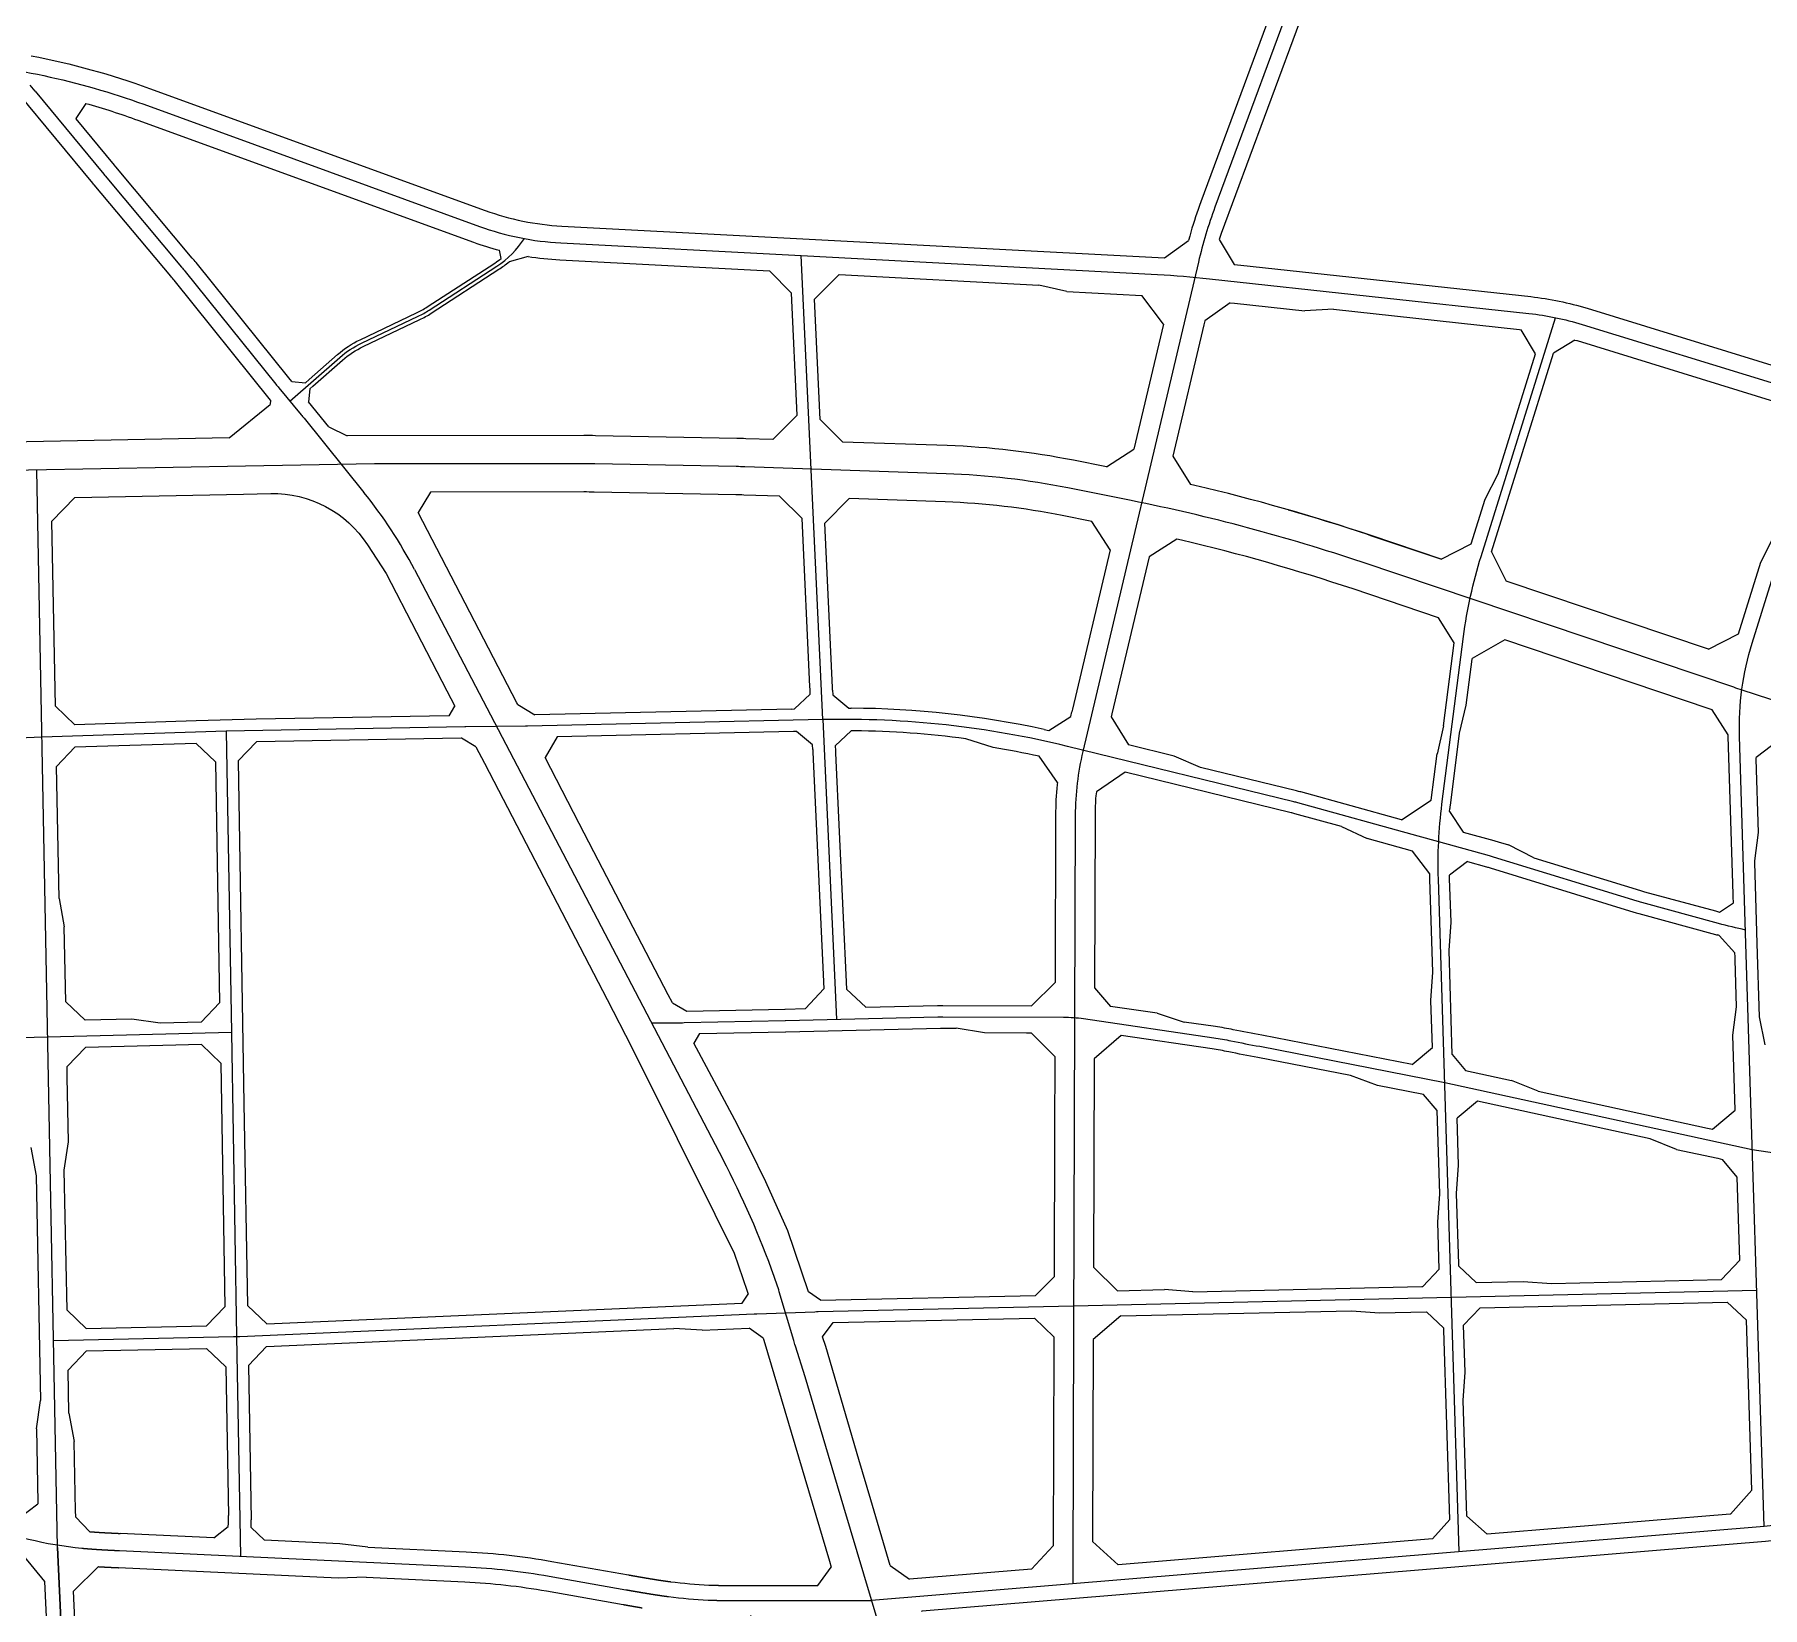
# Model space of a CAD drawing. Extents: x 529262 to 576451, y 2694391 to 2717535.
# Drawn here: x 546417 to 548256, y 2708469 to 2710143 of the extents above; entities that cross this region are included whole.
import ezdxf

# ---------------------------------------------------------------- set-up
doc = ezdxf.new("R2010")
doc.units = 0
doc.layers.add('RD-中线', color=40, linetype='Continuous')
doc.layers.add('RD-红线', color=7, linetype='Continuous')

msp = doc.modelspace()

# ---------------------------------------------------------------- linework, layer by layer
at = {"layer": 'RD-中线', "linetype": 'Continuous', "flags": 128}
for points in [[(547865.715, 2710864.877, 0), (547866.042, 2710864.171)], [(546355.915, 2708560.122, 0.07238842), (546467.789, 2708532.564, -0.00027623), (546468.231, 2708532.521, -0.00027314), (546468.673, 2708532.479, -0.00027005), (546469.116, 2708532.437, -0.00026697), (546469.558, 2708532.396, -0.00026388), (546470.001, 2708532.355, -0.00026079), (546470.444, 2708532.315, -0.00025771), (546470.886, 2708532.275, -0.00025462), (546471.329, 2708532.235, -0.00025153), (546471.772, 2708532.196, -0.00024845), (546472.214, 2708532.158, -0.00024536), (546472.657, 2708532.119, -0.00024227), (546473.1, 2708532.082, -0.00023919), (546473.543, 2708532.044, -0.0002361), (546473.986, 2708532.007, -0.00023301), (546474.429, 2708531.971, -0.00022993), (546474.872, 2708531.935, -0.00022684), (546475.315, 2708531.899, -0.00022375), (546475.758, 2708531.864, -0.00022067), (546476.201, 2708531.829, -0.00021758), (546476.644, 2708531.795, -0.0002145), (546477.087, 2708531.76, -0.00021141), (546477.53, 2708531.727, -0.00020832), (546477.974, 2708531.693, -0.00020524), (546478.417, 2708531.66, -0.00020215), (546478.86, 2708531.628, -0.00019906), (546479.303, 2708531.595, -0.00019598), (546479.747, 2708531.564, -0.00019289), (546480.19, 2708531.532, -0.0001898), (546480.633, 2708531.501, -0.00018672), (546481.077, 2708531.47, -0.00018363), (546481.52, 2708531.439, -0.00018054), (546481.963, 2708531.409, -0.00017746), (546482.407, 2708531.379, -0.00017437), (546482.85, 2708531.349, -0.00017128), (546483.294, 2708531.32, -0.0001682), (546483.737, 2708531.291, -0.00016511), (546484.181, 2708531.262, -0.00016202), (546484.624, 2708531.234, -0.00015894), (546485.068, 2708531.206, -0.00015585), (546485.511, 2708531.178, -0.00015276), (546485.955, 2708531.15, -0.00014968), (546486.399, 2708531.123, -0.00014659), (546486.842, 2708531.096, -0.0001435), (546487.286, 2708531.069, -0.00014042), (546487.73, 2708531.043, -0.00013733), (546488.173, 2708531.016, -0.00013424), (546488.617, 2708530.99, -0.00013115), (546489.061, 2708530.964, -0.00012807), (546489.504, 2708530.939, -0.00012498), (546489.948, 2708530.913, -0.00012189), (546490.392, 2708530.888, -0.00011881), (546490.835, 2708530.863, -0.00011572), (546491.279, 2708530.839, -0.00011263), (546491.723, 2708530.814, -0.00010955), (546492.167, 2708530.79, -0.00010646), (546492.611, 2708530.766, -0.00010337), (546493.054, 2708530.742, -0.00010028), (546493.498, 2708530.718, -0.0000972), (546493.942, 2708530.694, -0.00009411), (546494.386, 2708530.671, -0.00009102), (546494.83, 2708530.648, -0.00008794), (546495.273, 2708530.625, -0.00008485), (546495.717, 2708530.602, -0.00008176), (546496.161, 2708530.579, -0.00007867), (546496.605, 2708530.556, -0.00007559), (546497.049, 2708530.534, -0.0000725), (546497.493, 2708530.511, -0.00006941), (546497.937, 2708530.489, -0.00006632), (546498.381, 2708530.467, -0.00006323), (546498.824, 2708530.445, -0.00006015), (546499.268, 2708530.423, -0.00005706), (546499.712, 2708530.401, -0.00005397), (546500.156, 2708530.379, -0.00005088), (546500.6, 2708530.358, -0.00004779), (546501.044, 2708530.336, -0.0000447), (546501.488, 2708530.315, -0.00004161), (546501.932, 2708530.293, -0.00003852), (546502.376, 2708530.272, -0.00003543), (546502.82, 2708530.251, -0.00003233), (546503.264, 2708530.23, -0.00002924), (546503.708, 2708530.208, -0.00002614), (546504.152, 2708530.187, -0.00002305), (546504.596, 2708530.166, -0.00001994), (546505.039, 2708530.145, -0.00001684), (546505.483, 2708530.124, -0.00001372), (546505.927, 2708530.103, -0.00001058), (546506.371, 2708530.083, -0.00000741), (546506.815, 2708530.062, -0.00000412), (546507.259, 2708530.041, 0), (546507.703, 2708530.02), (546875.951, 2708512.702, -0.03200554), (546964.924, 2708502.787), (547046.509, 2708488.364), (547047.012, 2708488.275, 0.00000379), (547047.516, 2708488.186, 0.00000681), (547048.019, 2708488.097, 0.00000974), (547048.522, 2708488.008, 0.00001262), (547049.026, 2708487.919, 0.00001549), (547049.529, 2708487.831, 0.00001835), (547050.032, 2708487.742, 0.0000212), (547050.536, 2708487.653, 0.00002405), (547051.039, 2708487.564, 0.0000269), (547051.542, 2708487.475, 0.00002975), (547052.046, 2708487.387, 0.00003259), (547052.549, 2708487.298, 0.00003544), (547053.052, 2708487.21, 0.00003828), (547053.556, 2708487.121, 0.00004112), (547054.059, 2708487.033, 0.00004397), (547054.563, 2708486.945, 0.00004681), (547055.066, 2708486.856, 0.00004965), (547055.569, 2708486.768, 0.00005249), (547056.073, 2708486.68, 0.00005533), (547056.576, 2708486.592, 0.00005818), (547057.08, 2708486.505, 0.00006102), (547057.584, 2708486.417, 0.00006386), (547058.087, 2708486.329, 0.0000667), (547058.591, 2708486.242, 0.00006954), (547059.094, 2708486.155, 0.00007238), (547059.598, 2708486.068, 0.00007522), (547060.102, 2708485.981, 0.00007806), (547060.605, 2708485.894, 0.0000809), (547061.109, 2708485.807, 0.00008374), (547061.613, 2708485.721, 0.00008658), (547062.116, 2708485.634, 0.00008942), (547062.62, 2708485.548, 0.00009226), (547063.124, 2708485.462, 0.0000951), (547063.628, 2708485.377, 0.00009794), (547064.132, 2708485.291, 0.00010078), (547064.636, 2708485.206, 0.00010362), (547065.14, 2708485.12, 0.00010646), (547065.644, 2708485.036, 0.0001093), (547066.148, 2708484.951, 0.00011214), (547066.652, 2708484.866, 0.00011498), (547067.156, 2708484.782, 0.00011782), (547067.66, 2708484.698, 0.00012066), (547068.164, 2708484.614, 0.0001235), (547068.669, 2708484.531, 0.00012634), (547069.173, 2708484.447, 0.00012918), (547069.677, 2708484.364, 0.00013202), (547070.182, 2708484.281, 0.00013486), (547070.686, 2708484.199, 0.0001377), (547071.19, 2708484.117, 0.00014054), (547071.695, 2708484.035, 0.00014338), (547072.199, 2708483.953, 0.00014622), (547072.704, 2708483.872, 0.00014906), (547073.209, 2708483.791, 0.0001519), (547073.713, 2708483.71, 0.00015474), (547074.218, 2708483.629, 0.00015758), (547074.723, 2708483.549, 0.00016042), (547075.228, 2708483.469, 0.00016326), (547075.733, 2708483.39, 0.0001661), (547076.238, 2708483.311, 0.00016894), (547076.743, 2708483.232, 0.00017178), (547077.248, 2708483.153, 0.00017462), (547077.753, 2708483.075, 0.00017746), (547078.258, 2708482.997, 0.0001803), (547078.763, 2708482.92, 0.00018314), (547079.268, 2708482.843, 0.00018598), (547079.774, 2708482.766, 0.00018882), (547080.279, 2708482.69, 0.00019166), (547080.784, 2708482.614, 0.0001945), (547081.29, 2708482.538, 0.00019734), (547081.796, 2708482.463, 0.00020018), (547082.301, 2708482.389, 0.00020301), (547082.807, 2708482.314, 0.00020585), (547083.313, 2708482.24, 0.00020869), (547083.818, 2708482.167, 0.00021153), (547084.324, 2708482.094, 0.00021437), (547084.83, 2708482.021, 0.00021721), (547085.336, 2708481.949, 0.00022005), (547085.842, 2708481.877, 0.00022289), (547086.348, 2708481.806, 0.00022573), (547086.854, 2708481.735, 0.00022857), (547087.361, 2708481.665, 0.00023141), (547087.867, 2708481.595, 0.00023425), (547088.373, 2708481.525, 0.00023709), (547088.88, 2708481.456, 0.00023993), (547089.386, 2708481.388, 0.00024277), (547089.893, 2708481.32, 0.00024561), (547090.399, 2708481.252, 0.00024845), (547090.906, 2708481.185, 0.00025129), (547091.413, 2708481.119, 0.00025413), (547091.92, 2708481.053, 0.02125986), (547134.262, 2708477.383, -0.00025413), (547134.772, 2708477.361, -0.00025129), (547135.283, 2708477.339, -0.00024845), (547135.794, 2708477.318, -0.00024561), (547136.304, 2708477.297, -0.00024277), (547136.815, 2708477.277, -0.00023993), (547137.326, 2708477.257, -0.00023709), (547137.836, 2708477.238, -0.00023425), (547138.347, 2708477.219, -0.00023141), (547138.858, 2708477.201, -0.00022857), (547139.369, 2708477.183, -0.00022573), (547139.88, 2708477.166, -0.00022289), (547140.39, 2708477.149, -0.00022005), (547140.901, 2708477.133, -0.00021721), (547141.412, 2708477.117, -0.00021437), (547141.923, 2708477.101, -0.00021153), (547142.434, 2708477.086, -0.00020869), (547142.945, 2708477.072, -0.00020585), (547143.456, 2708477.058, -0.00020301), (547143.967, 2708477.044, -0.00020018), (547144.478, 2708477.03, -0.00019734), (547144.989, 2708477.017, -0.0001945), (547145.499, 2708477.005, -0.00019166), (547146.01, 2708476.993, -0.00018882), (547146.521, 2708476.981, -0.00018598), (547147.032, 2708476.969, -0.00018314), (547147.543, 2708476.958, -0.0001803), (547148.054, 2708476.948, -0.00017746), (547148.565, 2708476.937, -0.00017462), (547149.076, 2708476.928, -0.00017178), (547149.587, 2708476.918, -0.00016894), (547150.098, 2708476.909, -0.0001661), (547150.609, 2708476.9, -0.00016326), (547151.121, 2708476.891, -0.00016042), (547151.632, 2708476.883, -0.00015758), (547152.143, 2708476.875, -0.00015474), (547152.654, 2708476.868, -0.0001519), (547153.165, 2708476.86, -0.00014906), (547153.676, 2708476.853, -0.00014622), (547154.187, 2708476.847, -0.00014338), (547154.698, 2708476.84, -0.00014054), (547155.209, 2708476.834, -0.0001377), (547155.72, 2708476.829, -0.00013486), (547156.231, 2708476.823, -0.00013202), (547156.742, 2708476.818, -0.00012918), (547157.253, 2708476.813, -0.00012634), (547157.764, 2708476.808, -0.0001235), (547158.276, 2708476.804, -0.00012066), (547158.787, 2708476.8, -0.00011782), (547159.298, 2708476.796, -0.00011498), (547159.809, 2708476.792, -0.00011214), (547160.32, 2708476.788, -0.0001093), (547160.831, 2708476.785, -0.00010646), (547161.342, 2708476.782, -0.00010362), (547161.853, 2708476.779, -0.00010078), (547162.364, 2708476.777, -0.00009794), (547162.875, 2708476.774, -0.0000951), (547163.387, 2708476.772, -0.00009226), (547163.898, 2708476.77, -0.00008942), (547164.409, 2708476.768, -0.00008658), (547164.92, 2708476.767, -0.00008374), (547165.431, 2708476.765, -0.0000809), (547165.942, 2708476.764, -0.00007806), (547166.453, 2708476.763, -0.00007522), (547166.964, 2708476.762, -0.00007238), (547167.475, 2708476.761, -0.00006954), (547167.987, 2708476.76, -0.0000667), (547168.498, 2708476.76, -0.00006386), (547169.009, 2708476.759, -0.00006102), (547169.52, 2708476.759, -0.00005818), (547170.031, 2708476.759, -0.00005533), (547170.542, 2708476.759, -0.00005249), (547171.053, 2708476.759, -0.00004965), (547171.564, 2708476.759, -0.00004681), (547172.075, 2708476.759, -0.00004397), (547172.587, 2708476.76, -0.00004112), (547173.098, 2708476.76, -0.00003828), (547173.609, 2708476.76, -0.00003544), (547174.12, 2708476.761, -0.00003259), (547174.631, 2708476.762, -0.00002975), (547175.142, 2708476.762, -0.0000269), (547175.653, 2708476.763, -0.00002405), (547176.164, 2708476.764, -0.0000212), (547176.675, 2708476.765, -0.00001835), (547177.187, 2708476.766, -0.00001549), (547177.698, 2708476.767, -0.00001262), (547178.209, 2708476.768, -0.00000974), (547178.72, 2708476.769, -0.00000681), (547179.231, 2708476.77, -0.00000379), (547179.742, 2708476.771, 0), (547180.253, 2708476.772), (547307.889, 2708477.034)], [(547814.73, 2710382.172), (547786.808, 2710273.889, -0.02544243), (547771.624, 2710225.357), (547673.403, 2709959.675, 0.03056839), (547655.762, 2709901.198), (547532.771, 2709380.318, 0.05721196), (547524.744, 2709312.36), (547524.04, 2709097.462)], [(546082.349, 2710132.23), (546317.978, 2710115.138, -0.06918977), (546533.464, 2710069.08), (546890.709, 2709939.19, 0.07408728), (546977.351, 2709921.552), (547233.041, 2709908.008)], [(546689.131, 2709753.15), (546742.325, 2709799.789, -0.06931466), (546765.384, 2709814.944), (546825.613, 2709843.521, 0.03338758), (546837.257, 2709850.03), (546909.22, 2709896.821, 0.10484663), (546938.551, 2709926.155, 0.10484663)], [(547233.041, 2709908.008), (547612.249, 2709887.922, -0.01385086), (547667.462, 2709883.461), (548007.488, 2709846.484, -0.04816172), (548063.946, 2709834.771), (548274.248, 2709770.124, -0.000234), (548598.341, 2709666.702), (548882.687, 2709580.672, 0.0353898), (548965.415, 2709561.907), (549232.504, 2709520.911)], [(547911.412, 2709284.249, -0.02004678), (547914.923, 2709324.173), (547937.859, 2709502.663, -0.04376991), (547956.523, 2709588.018), (548035.865, 2709842.015)], [(548257.683, 2708555.651), (548238.388, 2709175.618), (548231.524, 2709396.824, -0.08364076), (548245.025, 2709495.577), (548325.666, 2709753.738)], [(546821.693, 2709573.88, 0.04927209), (546767.806, 2709656.1)], [(547933.374, 2708528.76), (547911.087, 2709244.893, -0.01968627), (547911.412, 2709284.249, -0.01968627)], [(547073.789, 2709091.636), (547104.893, 2709091.747, 0.00468345), (547108.64, 2709091.796), (547215.965, 2709094.192, 0.00033243), (547216.363, 2709094.201), (547378.546, 2709098.033, -0.00674064), (547383.938, 2709098.088), (547512.252, 2709097.66, -0.03556562), (547533.505, 2709096.075), (547672.043, 2709075.768, -0.01556633), (547690.428, 2709072.486, 0.00923282), (547721.015, 2709066.624), (547917.831, 2709028.206)]]:
    msp.add_lwpolyline(points, format="xyb", dxfattribs=at)
at = {"layer": 'RD-中线'}
for points in [[(546417.853, 2710083.157), (546412.801, 2710089.278)], [(547256.013, 2709414.247), (547233.041, 2709908.008)], [(547917.831, 2709028.206), (548245.129, 2708956.81)], [(548245.129, 2708956.81), (548574.018, 2708907.905)], [(547523.015, 2708790.49), (547924.943, 2708799.67)], [(547216.118, 2708783.539), (547216.224, 2708783.541)], [(546441.759, 2708533.282), (546456.662, 2708210.13)]]:
    msp.add_lwpolyline(points, dxfattribs=at)
at = {"layer": 'RD-中线', "linetype": 'Continuous'}
for points in [[(546417.853, 2710083.157), (546490.951, 2709994.605, 0.00188807), (546492.4, 2709992.863), (546573.701, 2709895.876, -0.00493903), (546577.463, 2709891.297), (546674.133, 2709771.235, 0.00403362), (546677.199, 2709767.489), (546701.145, 2709738.712, -0.00385032), (546704.072, 2709735.138), (546767.806, 2709656.1)], [(549232.671, 2709224.473), (549127.751, 2709224.959, -0.07773036), (548700.587, 2709293.801), (548234.481, 2709445.647, -0.00241198), (548225.322, 2709448.68), (547829.908, 2709581.729, 0.03180471), (547584.335, 2709647.318), (547516.825, 2709660.821, 0.04076391), (547387.471, 2709675.884), (547173.199, 2709683.266, 0.00380702), (547164.065, 2709683.511), (547013.533, 2709686.404, 0.00491627), (547001.735, 2709686.514), (546784.388, 2709686.416, 0.00447514), (546779.018, 2709686.366), (546641.895, 2709683.849, -0.00004733), (546641.838, 2709683.848), (545717.831, 2709667.062)], [(547911.412, 2709284.249), (547889.764, 2709290.237, 0.000046), (547889.676, 2709290.262), (547761.47, 2709325.7, 0.00736389), (547757.195, 2709326.814), (547516.465, 2709385.784, 0.06573611), (547256.204, 2709414.251), (546941.705, 2709407.225, -0.00376841), (546939.897, 2709407.198), (546876.383, 2709406.736, 0.00278516), (546875.046, 2709406.719), (546621.376, 2709402.05), (546425.077, 2709395.672)], [(548237.931, 2709190.368, -0.01476454), (548209.23, 2709197.287), (548127.415, 2709219.585, -0.00812388), (548122.734, 2709220.943), (547969.632, 2709268.063, 0.00706863), (547965.562, 2709269.253), (547928.376, 2709279.557, 0.00010761), (547928.169, 2709279.614), (547911.412, 2709284.249)], [(547329.016, 2708406.137), (547278.489, 2708576.122), (547237.307, 2708715.023), (547226.908, 2708747.696, -0.00502134), (547225.138, 2708753.456), (547209.759, 2708805.36, 0.01426004), (547204.433, 2708821.619, 0.03415997), (547149.606, 2708946.603)]]:
    msp.add_lwpolyline(points, format="xyb", dxfattribs=at)
at = {"layer": 'RD-中线', "linetype": 'Continuous', "flags": 128}
for points in [[(546456.662, 2708210.13), (546441.759, 2708533.282), (546419.648, 2709679.811)], [(546821.693, 2709573.88), (547149.606, 2708946.603)], [(547256.013, 2709414.247), (547270.844, 2709095.488)], [(546425.077, 2709395.672), (546236.768, 2709387.273), (546096.677, 2709381.099), (545722.351, 2709372.329)], [(546621.376, 2709402.05), (546626.85, 2709081.18)], [(547524.04, 2709097.462), (547522.551, 2708651.354), (547522.029, 2708495.035)], [(546431.285, 2709076.384), (546100.934, 2709068.277), (545728.175, 2709059.131)], [(546626.861, 2709081.183), (546431.285, 2709076.384)], [(546626.85, 2709081.18), (546632.334, 2708757.844)], [(547924.943, 2708799.67), (548249.852, 2708807.256)], [(546632.334, 2708757.844), (546636.357, 2708523.965)], [(549808.255, 2708729.626), (548257.683, 2708555.651), (547307.889, 2708477.034)]]:
    msp.add_lwpolyline(points, dxfattribs=at)
at = {"layer": 'RD-中线'}
msp.add_lwpolyline([(546437.509, 2708753.656), (546628.982, 2708757.772, 0.00558718), (546635.683, 2708757.991), (547182.981, 2708781.999, -0.00246108), (547185.932, 2708782.114), (547247.503, 2708784.208, -0.00299947), (547251.101, 2708784.308), (547523.015, 2708790.291)], format="xyb", dxfattribs=at)
at = {"layer": 'RD-红线'}
for p, q in [((546668.556, 2709754.243), (546668.179, 2709749.443)), ((546896.124, 2709368), (546940.502, 2709282.427)), ((547012.603, 2709273.726), (546996.95, 2709303.909)), ((546940.502, 2709282.427), (546954.313, 2709255.795)), ((547091.675, 2709121.251), (547012.603, 2709273.726)), ((546954.313, 2709255.795), (547026.629, 2709116.348)), ((547026.629, 2709116.348), (547052.53, 2709065.897)), ((547052.53, 2709065.897), (547101.055, 2708968.378)), ((547178.86, 2708956.469), (547162.49, 2708988.225)), ((547101.055, 2708968.378), (547141.078, 2708887.943)), ((547195.626, 2708922.313), (547178.86, 2708956.469)), ((547218.733, 2708870.337), (547195.626, 2708922.313)), ((547141.078, 2708887.943), (547161.665, 2708846.571)), ((547240.806, 2708805.488), (547218.733, 2708870.337)), ((547161.665, 2708846.571), (547175.44, 2708805.953)), ((547240.895, 2708805.205), (547240.806, 2708805.488)), ((547255.894, 2708757.5), (547266.985, 2708772.655)), ((547294.347, 2708627.083), (547259.152, 2708747.138)), ((547307.188, 2708583.898), (547294.347, 2708627.083))]:
    msp.add_line(p, q, dxfattribs=at)
at = {"layer": 'RD-红线', "linetype": 'Continuous'}
for p, q in [((546608.058, 2708543.571), (546508.561, 2708548.25)), ((546740.307, 2708500.811), (546506.846, 2708511.79)), ((546770.379, 2708501.649), (546740.307, 2708500.811))]:
    msp.add_line(p, q, dxfattribs=at)
at = {"layer": 'RD-红线', "linetype": 'Continuous', "flags": 128}
for points in [[(547897.346, 2710662.52), (547831.7, 2710407.934, 0.05698138), (547829.191, 2710389.933), (547828.986, 2710381.648, -0.05698264), (547826.477, 2710363.646), (547802.302, 2710269.894, -0.02544243), (547786.631, 2710219.809), (547680.032, 2709931.466)], [(547756.616, 2710230.905), (547658.396, 2709965.223, 0.01639189), (547647.713, 2709933.131), (547646.572, 2709928.917), (547645.236, 2709923.98)], [(546413.792, 2710120.666, -0.03995111), (546539.614, 2710085.997), (546896.859, 2709956.106, 0.07408728), (546978.303, 2709939.527), (547619.782, 2709905.548)], [(546471.744, 2710070.049, -0.01866901), (546527.313, 2710052.164), (546884.558, 2709922.273, 0.02254564), (546911.91, 2709913.703, 0.02254564)], [(546705.494, 2709772.816), (546709.415, 2709776.254), (546739.688, 2709802.797, -0.06931466), (546763.669, 2709818.558), (546823.898, 2709847.134, 0.03338758), (546835.076, 2709853.384), (546907.039, 2709900.175, 0.02132403), (546913.705, 2709904.925)], [(546710.124, 2709766.236), (546713.49, 2709769.187), (546744.962, 2709796.781, -0.06931466), (546767.099, 2709811.33), (546827.327, 2709839.907, 0.03338758), (546839.437, 2709846.677), (546911.4, 2709893.468, 0.03250018), (546922.221, 2709901.55)], [(546942.442, 2709907.212, 0.02686779), (546976.399, 2709903.577)], [(547700.779, 2709897.944), (548009.434, 2709864.379, -0.04814309), (548069.257, 2709851.969), (548279.625, 2709787.303, -0.00023397), (548603.688, 2709683.891), (548887.9, 2709597.9, 0.0353898), (548968.145, 2709579.698), (549185.943, 2709546.269)], [(547203.085, 2709712.254), (547174.232, 2709713.248, 0.00380702), (547164.642, 2709713.506), (547014.11, 2709716.398, 0.00491627), (547001.721, 2709716.514), (546749.923, 2709716.401)], [(547557.908, 2709683.198), (547522.709, 2709690.238, 0.04076391), (547388.504, 2709705.866), (547277.284, 2709709.698)], [(547914.161, 2709585.032), (547839.475, 2709610.163, 0.02400271), (547652.089, 2709663.355), (547647.391, 2709664.411)], [(546460.213, 2709650.824), (546639.562, 2709654.291), (546668.671, 2709654.854, -0.25852876), (546771.486, 2709600.454), (546791.406, 2709569.928)], [(547209.936, 2709651.983), (547172.166, 2709653.284, 0.00380702), (547163.489, 2709653.517), (547012.957, 2709656.409, 0.00491627), (547001.749, 2709656.514), (546838.799, 2709656.441)], [(547542.421, 2709625.108), (547510.941, 2709631.404, 0.04076391), (547386.438, 2709645.902), (547284.135, 2709649.426)], [(547913.867, 2709584.883), (547839.181, 2709610.013, 0.01131789), (547751.449, 2709637.339, 0.01131789)], [(547911.09, 2709522.76), (547820.341, 2709553.296, 0.02298687), (547637.839, 2709605.272), (547632.723, 2709606.338)], [(547923.041, 2709316.619), (547923.412, 2709319.357, 0.00121724), (547923.852, 2709323.046), (547933.722, 2709399.859)], [(548224.832, 2709225.571), (548224.735, 2709228.707), (548219.53, 2709396.451, -0.00139666), (548219.481, 2709398.194)], [(547505.825, 2709347.237), (547505.532, 2709345.228, 0.02559868), (547503.744, 2709312.429), (547503.162, 2709134.692)], [(547547.188, 2709337.475), (547546.586, 2709333.06, 0.01863144), (547545.744, 2709312.292), (547545.143, 2709128.898)], [(547905.177, 2709145.468), (547902.091, 2709244.613, -0.00138294), (547902.011, 2709247.428), (547902, 2709250.295)], [(547111.497, 2709103.863), (547215.697, 2709106.189, 0.00033243), (547216.08, 2709106.198), (547237.83, 2709106.712)], [(547883.227, 2709047.187), (547723.185, 2709078.427, -0.0092722), (547692.903, 2709084.228, 0.01556633), (547673.783, 2709087.641), (547640.672, 2709092.495)], [(547124.905, 2709080.156), (547216.232, 2709082.195, 0.00033243), (547216.647, 2709082.204), (547381.363, 2709086.096), (547398.001, 2709086.041)], [(547817.657, 2709035.533), (547718.845, 2709054.821, -0.00919426), (547687.952, 2709060.744, 0.01556633), (547670.303, 2709063.895), (547573.519, 2709078.081)], [(546475.718, 2708550.177, -0.00010162), (546475.919, 2708550.16, -0.00021319), (546476.345, 2708550.125, -0.00021054), (546476.771, 2708550.091, -0.00020789), (546477.198, 2708550.057, -0.00020523), (546477.625, 2708550.023, -0.00020257), (546478.052, 2708549.99, -0.0001999), (546478.48, 2708549.957, -0.00019722), (546478.908, 2708549.925, -0.00019454), (546479.336, 2708549.892, -0.00019185), (546479.764, 2708549.861, -0.00018916), (546480.192, 2708549.829, -0.00018646), (546480.621, 2708549.798, -0.00018375), (546481.05, 2708549.767, -0.00018104), (546481.48, 2708549.736, -0.00017833), (546481.909, 2708549.706, -0.0001756), (546482.339, 2708549.676, -0.00017288), (546482.769, 2708549.646, -0.00017014), (546483.199, 2708549.617, -0.0001674), (546483.63, 2708549.588, -0.00016466), (546484.06, 2708549.559, -0.00016191), (546484.491, 2708549.531, -0.00015915), (546484.923, 2708549.503, -0.00015639), (546485.354, 2708549.475, -0.00015362), (546485.786, 2708549.447, -0.00015085), (546486.218, 2708549.42, -0.00014807), (546486.65, 2708549.392, -0.00014528), (546487.082, 2708549.366, -0.00014249), (546487.515, 2708549.339, -0.0001397), (546487.948, 2708549.312, -0.00013689), (546488.381, 2708549.286, -0.00013408), (546488.815, 2708549.26, -0.00013127), (546489.248, 2708549.235, -0.00012845), (546489.682, 2708549.209, -0.00012562), (546490.116, 2708549.184, -0.00012279), (546490.551, 2708549.159, -0.00012244), (546490.994, 2708549.133, -0.00012189), (546491.429, 2708549.109, -0.00011881), (546491.864, 2708549.084, -0.00011572), (546492.299, 2708549.06, -0.00011263), (546492.734, 2708549.036, -0.00010955), (546493.17, 2708549.012, -0.00010646), (546493.606, 2708548.989, -0.00010337), (546494.042, 2708548.965, -0.00010028), (546494.478, 2708548.942, -0.0000972), (546494.914, 2708548.918, -0.00009411), (546495.351, 2708548.895, -0.00009102), (546495.788, 2708548.872, -0.00008794), (546496.225, 2708548.85, -0.00008485), (546496.663, 2708548.827, -0.00008176), (546497.101, 2708548.805, -0.00007867), (546497.538, 2708548.782, -0.00007559), (546497.977, 2708548.76, -0.0000725), (546498.415, 2708548.738, -0.00006941), (546498.854, 2708548.716, -0.00006632), (546499.292, 2708548.694, -0.00006323), (546499.731, 2708548.672, -0.00006015), (546500.171, 2708548.651, -0.00005706), (546500.61, 2708548.629, -0.00005397), (546501.05, 2708548.607, -0.00005088), (546501.49, 2708548.586, -0.00004779), (546501.93, 2708548.565, -0.0000447), (546502.371, 2708548.543, -0.00004161), (546502.811, 2708548.522, -0.00003852), (546503.252, 2708548.501, -0.00003543), (546503.693, 2708548.48, -0.00003233), (546504.135, 2708548.459, -0.00002924), (546504.576, 2708548.438, -0.00002614), (546505.018, 2708548.417, -0.00002305), (546505.46, 2708548.396, -0.00001994), (546505.902, 2708548.375, -0.00001684), (546506.345, 2708548.354, -0.00001372), (546506.787, 2708548.333, -0.00001058), (546507.23, 2708548.312, -0.00000741), (546507.674, 2708548.291, -0.00000412), (546508.117, 2708548.271), (546508.561, 2708548.25)], [(546771.875, 2708533.614), (546876.703, 2708528.684, -0.01534385)], [(546876.703, 2708528.684, -0.03200554), (546967.709, 2708518.542), (547049.294, 2708504.12), (547049.798, 2708504.031, 0.00000379), (547050.301, 2708503.942, 0.00000681), (547050.803, 2708503.853, 0.00000974), (547051.306, 2708503.764, 0.00001262), (547051.809, 2708503.676, 0.00001549), (547052.311, 2708503.587, 0.00001835), (547052.813, 2708503.498, 0.0000212), (547053.315, 2708503.41, 0.00002405), (547053.817, 2708503.321, 0.0000269), (547054.319, 2708503.233, 0.00002975), (547054.82, 2708503.144, 0.00003259), (547055.321, 2708503.056, 0.00003544), (547055.823, 2708502.968, 0.00003828), (547056.323, 2708502.88, 0.00004112), (547056.824, 2708502.792, 0.00004397), (547057.325, 2708502.704, 0.00004681), (547057.825, 2708502.617, 0.00004965), (547058.326, 2708502.529, 0.00005249), (547058.826, 2708502.442, 0.00005533), (547059.326, 2708502.354, 0.00005818), (547059.826, 2708502.267, 0.00006102), (547060.325, 2708502.18, 0.00006386), (547060.825, 2708502.093, 0.0000667), (547061.324, 2708502.007, 0.00006954), (547061.824, 2708501.92, 0.00007238), (547062.323, 2708501.834, 0.00007522), (547062.822, 2708501.748, 0.00007806), (547063.32, 2708501.662, 0.0000809), (547063.819, 2708501.576, 0.00008374), (547064.317, 2708501.49, 0.00008658), (547064.816, 2708501.405, 0.00008942), (547065.314, 2708501.32, 0.00009226), (547065.812, 2708501.235, 0.0000951), (547066.31, 2708501.15, 0.00009794), (547066.807, 2708501.066, 0.00010078), (547067.305, 2708500.981, 0.00010362), (547067.802, 2708500.897, 0.00010646), (547068.3, 2708500.814, 0.0001093), (547068.797, 2708500.73, 0.00011214), (547069.294, 2708500.647, 0.00011498), (547069.791, 2708500.564, 0.00011782), (547070.287, 2708500.481, 0.00012066), (547070.784, 2708500.398, 0.0001235), (547071.28, 2708500.316, 0.00012634), (547071.777, 2708500.234, 0.00012918), (547072.273, 2708500.152, 0.00013202), (547072.769, 2708500.071, 0.00013486), (547073.265, 2708499.99, 0.0001377), (547073.761, 2708499.909, 0.00014054), (547074.256, 2708499.828, 0.00014338), (547074.752, 2708499.748, 0.00014622), (547075.247, 2708499.668, 0.00014906), (547075.742, 2708499.589, 0.0001519), (547076.237, 2708499.509, 0.00015474), (547076.732, 2708499.431, 0.00015758), (547077.227, 2708499.352, 0.00016042), (547077.722, 2708499.274, 0.00016326), (547078.216, 2708499.196, 0.0001661), (547078.711, 2708499.118, 0.00016894), (547079.205, 2708499.041, 0.00017178), (547079.699, 2708498.964, 0.00017462), (547080.193, 2708498.888, 0.00017746), (547080.687, 2708498.812, 0.0001803), (547081.181, 2708498.736, 0.00018314), (547081.675, 2708498.661, 0.00018598), (547082.168, 2708498.586, 0.00018882), (547082.662, 2708498.511, 0.00019166), (547083.155, 2708498.437, 0.0001945), (547083.648, 2708498.364, 0.00019734), (547084.141, 2708498.29, 0.00020018), (547084.634, 2708498.218, 0.00020301), (547085.127, 2708498.145, 0.00020585), (547085.62, 2708498.073, 0.00020869), (547086.112, 2708498.002, 0.00021153), (547086.605, 2708497.93, 0.00021437), (547087.097, 2708497.86, 0.00021721), (547087.589, 2708497.789, 0.00022005), (547088.082, 2708497.72, 0.00022289), (547088.574, 2708497.65, 0.00022573), (547089.065, 2708497.581, 0.00022857), (547089.557, 2708497.513, 0.00023141), (547090.049, 2708497.445, 0.00023425), (547090.54, 2708497.378, 0.00023709), (547091.032, 2708497.311, 0.00023993), (547091.523, 2708497.244, 0.00024277), (547092.014, 2708497.178, 0.00024561), (547092.505, 2708497.113, 0.00024845), (547092.996, 2708497.048, 0.00025129), (547093.487, 2708496.984, 0.00025413), (547093.978, 2708496.92, 0.02125565), (547134.956, 2708493.368)], [(546485.411, 2708512.899, -0.00011018), (546485.736, 2708512.88, -0.00015043), (546486.19, 2708512.852, -0.00014705), (546486.644, 2708512.825, -0.00014367), (546487.098, 2708512.798, -0.0001403), (546487.551, 2708512.771, -0.00013693), (546488.005, 2708512.745, -0.00013357), (546488.458, 2708512.719, -0.00012763), (546488.902, 2708512.694, -0.00012189), (546489.354, 2708512.668, -0.00011881), (546489.807, 2708512.642, -0.00011572), (546490.259, 2708512.617, -0.00011263), (546490.712, 2708512.592, -0.00010955), (546491.164, 2708512.567, -0.00010646), (546491.615, 2708512.543, -0.00010337), (546492.067, 2708512.518, -0.00010028), (546492.518, 2708512.494, -0.0000972), (546492.969, 2708512.47, -0.00009411), (546493.42, 2708512.446, -0.00009102), (546493.871, 2708512.423, -0.00008794), (546494.322, 2708512.399, -0.00008485), (546494.772, 2708512.376, -0.00008176), (546495.222, 2708512.353, -0.00007867), (546495.672, 2708512.33, -0.00007559), (546496.121, 2708512.307, -0.0000725), (546496.571, 2708512.285, -0.00006941), (546497.02, 2708512.262, -0.00006632), (546497.469, 2708512.24, -0.00006323), (546497.918, 2708512.217, -0.00006015), (546498.366, 2708512.195, -0.00005706), (546498.814, 2708512.173, -0.00005397), (546499.262, 2708512.151, -0.00005088), (546499.71, 2708512.129, -0.00004779), (546500.158, 2708512.108, -0.0000447), (546500.605, 2708512.086, -0.00004161), (546501.053, 2708512.065, -0.00003852), (546501.5, 2708512.043, -0.00003543), (546501.946, 2708512.022, -0.00003233), (546502.393, 2708512, -0.00002924), (546502.839, 2708511.979, -0.00002614), (546503.285, 2708511.958, -0.00002305), (546503.731, 2708511.937, -0.00001994), (546504.177, 2708511.916, -0.00001684), (546504.622, 2708511.895, -0.00001372), (546505.067, 2708511.874, -0.00001058), (546505.512, 2708511.853, -0.00000741), (546505.957, 2708511.832, -0.00000412), (546506.402, 2708511.811), (546506.846, 2708511.79)], [(546770.379, 2708501.649), (546875.199, 2708496.72, -0.03200554), (546962.139, 2708487.031), (547043.724, 2708472.609), (547044.227, 2708472.52, 0.00000379), (547044.731, 2708472.431, 0.00000681), (547045.234, 2708472.341, 0.00000974), (547045.738, 2708472.252, 0.00001262), (547046.242, 2708472.163, 0.00001549), (547046.747, 2708472.074, 0.00001835), (547047.251, 2708471.985, 0.0000212), (547047.756, 2708471.896, 0.00002405), (547048.261, 2708471.807, 0.0000269), (547048.766, 2708471.718, 0.00002975), (547049.271, 2708471.629, 0.00003259), (547049.777, 2708471.54, 0.00003544), (547050.282, 2708471.451, 0.00003828), (547050.788, 2708471.362, 0.00004112), (547051.294, 2708471.274, 0.00004397), (547051.8, 2708471.185, 0.00004681), (547052.307, 2708471.096, 0.00004965), (547052.813, 2708471.007, 0.00005249), (547053.32, 2708470.919, 0.00005533), (547053.827, 2708470.83, 0.00005818), (547054.334, 2708470.742, 0.00006102), (547054.842, 2708470.654, 0.00006386), (547055.349, 2708470.565, 0.0000667), (547055.857, 2708470.477, 0.00006954), (547056.365, 2708470.389, 0.00007238), (547056.873, 2708470.301, 0.00007522), (547057.382, 2708470.214, 0.00007806), (547057.89, 2708470.126, 0.0000809), (547058.399, 2708470.038, 0.00008374), (547058.908, 2708469.951, 0.00008658), (547059.417, 2708469.864, 0.00008942), (547059.927, 2708469.777, 0.00009226), (547060.436, 2708469.69, 0.0000951), (547060.946, 2708469.603, 0.00009794), (547061.456, 2708469.516, 0.00010078), (547061.967, 2708469.43, 0.00010362), (547062.477, 2708469.344, 0.00010646), (547062.988, 2708469.257, 0.0001093), (547063.499, 2708469.172, 0.00011214), (547064.01, 2708469.086, 0.00011498)], [(547134.956, 2708493.368, -0.00024235), (547135.459, 2708493.346, -0.00023596), (547135.953, 2708493.325, -0.00023346), (547136.448, 2708493.304, -0.00023095), (547136.943, 2708493.284, -0.00022844), (547137.438, 2708493.265, -0.00022593), (547137.934, 2708493.246, -0.00022342), (547138.429, 2708493.227, -0.0002209), (547138.925, 2708493.209, -0.00021838), (547139.421, 2708493.191, -0.00021585), (547139.917, 2708493.174, -0.00021332), (547140.414, 2708493.157, -0.00021079), (547140.91, 2708493.141, -0.00020825), (547141.407, 2708493.125, -0.00020571), (547141.904, 2708493.109, -0.00020316), (547142.401, 2708493.094, -0.00020062), (547142.899, 2708493.08, -0.00019806), (547143.396, 2708493.065, -0.00019551), (547143.894, 2708493.052, -0.00019295), (547144.392, 2708493.038, -0.00019039), (547144.89, 2708493.025, -0.00018782), (547145.388, 2708493.012, -0.00018525), (547145.887, 2708493, -0.00018267), (547146.385, 2708492.988, -0.00018009), (547146.884, 2708492.977, -0.00017751), (547147.383, 2708492.966, -0.00017493), (547147.883, 2708492.955, -0.00017234), (547148.382, 2708492.944, -0.00016974), (547148.882, 2708492.934, -0.00016715), (547149.382, 2708492.925, -0.00016454), (547149.882, 2708492.915, -0.00016194), (547150.382, 2708492.906, -0.00015933), (547150.882, 2708492.898, -0.00015672), (547151.383, 2708492.889, -0.0001541), (547151.884, 2708492.881, -0.00015148), (547152.385, 2708492.873, -0.00014886), (547152.886, 2708492.866, -0.00014623), (547153.387, 2708492.859, -0.0001436), (547153.889, 2708492.852, -0.00014096), (547154.39, 2708492.846, -0.00013832), (547154.892, 2708492.839, -0.00013568), (547155.394, 2708492.833, -0.00013303), (547155.897, 2708492.828, -0.00013038), (547156.399, 2708492.822, -0.00012773), (547156.902, 2708492.817, -0.00012507), (547157.405, 2708492.812, -0.00012435), (547157.916, 2708492.808, -0.0001235), (547158.419, 2708492.803, -0.00012066), (547158.922, 2708492.799, -0.00011782), (547159.425, 2708492.795, -0.00011498), (547159.929, 2708492.791, -0.00011214), (547160.432, 2708492.788, -0.0001093), (547160.936, 2708492.785, -0.00010646), (547161.44, 2708492.782, -0.00010362), (547161.945, 2708492.779, -0.00010078), (547162.449, 2708492.777, -0.00009794), (547162.954, 2708492.774, -0.0000951), (547163.459, 2708492.772, -0.00009226), (547163.964, 2708492.77, -0.00008942), (547164.469, 2708492.768, -0.00008658), (547164.974, 2708492.767, -0.00008374), (547165.48, 2708492.765, -0.0000809), (547165.986, 2708492.764, -0.00007806), (547166.492, 2708492.763, -0.00007522), (547166.998, 2708492.762, -0.00007238), (547167.504, 2708492.761, -0.00006954), (547168.01, 2708492.76, -0.0000667), (547168.517, 2708492.76, -0.00006386), (547169.024, 2708492.759, -0.00006102), (547169.531, 2708492.759, -0.00005818), (547170.038, 2708492.759, -0.00005533), (547170.546, 2708492.759, -0.00005249), (547171.053, 2708492.759, -0.00004965), (547171.561, 2708492.759, -0.00004681), (547172.069, 2708492.759, -0.00004397), (547172.577, 2708492.76, -0.00004112), (547173.085, 2708492.76, -0.00003828), (547173.594, 2708492.76, -0.00003544), (547174.102, 2708492.761, -0.00003259), (547174.611, 2708492.762, -0.00002975), (547175.12, 2708492.762, -0.0000269), (547175.629, 2708492.763, -0.00002405), (547176.139, 2708492.764, -0.0000212), (547176.648, 2708492.765, -0.00001835), (547177.158, 2708492.766, -0.00001549), (547177.668, 2708492.767, -0.00001262), (547178.178, 2708492.768, -0.00000974), (547178.688, 2708492.769, -0.00000681), (547179.199, 2708492.77, -0.00000379), (547179.71, 2708492.771), (547180.22, 2708492.772), (547244.05, 2708492.903), (547250.734, 2708492.917)], [(547179.263, 2708460.77, -0.00000379), (547179.775, 2708460.771)]]:
    msp.add_lwpolyline(points, format="xyb", dxfattribs=at)
at = {"layer": 'RD-红线'}
for points in [[(546668.556, 2709754.243), (546565.78, 2709881.889, 0.00493903), (546562.206, 2709886.24), (546480.905, 2709983.227, -0.00188807), (546479.383, 2709985.056), (546400.71, 2710080.362)], [(546471.744, 2710070.049), (546461.326, 2710054.057, 0.73485267)], [(546691.113, 2709774.064), (546687.843, 2709778.126), (546589.147, 2709900.704, 0.00493903), (546585.196, 2709905.512), (546503.896, 2710002.5, -0.00188807), (546502.519, 2710004.154), (546461.688, 2710053.617), (546461.326, 2710054.057)], [(547619.782, 2709905.548), (547645.236, 2709923.98, 0.35355474)], [(547680.032, 2709931.466), (547677.767, 2709925.337), (547693.895, 2709898.692), (547700.779, 2709897.944, 0.48817925)], [(547222.891, 2709867.97), (547199.24, 2709891.773, 0.38538714)], [(547273.503, 2709887.84), (547247.208, 2709861.713, 0.4436398)], [(547618.569, 2709835.063), (547595.56, 2709865.773, 0.46765382)], [(547689.641, 2709857.913), (547662.607, 2709838.805, 0.37847146)], [(548014.42, 2709803.549), (547999.147, 2709829.145, 0.4470331)], [(548056.432, 2709818.007), (548033.524, 2709804.338, 0.3821384)], [(548056.432, 2709818.007), (548058.573, 2709817.591, -0.00005682), (548058.635, 2709817.572), (548268.871, 2709752.946, -0.00001178), (548285.183, 2709747.749)], [(547203.085, 2709712.254), (547228.919, 2709738.401, 0.43812172)], [(547253.172, 2709733.521), (547277.284, 2709709.698, 0.39070287)], [(547557.908, 2709683.198), (547587.142, 2709701.968, 0.40415368)], [(547628.545, 2709694.547), (547647.391, 2709664.411, 0.41734943)], [(547234.048, 2709628.159), (547209.936, 2709651.983, 0.39070287)], [(547284.135, 2709649.426), (547258.301, 2709623.279, 0.43812172)], [(547561.849, 2709594.848), (547542.421, 2709625.108, 0.42434552)], [(547632.723, 2709606.338), (547603.294, 2709587.608, 0.40647199)], [(547914.161, 2709585.032), (547945.997, 2709601.273, 0.42061734)], [(547967.476, 2709592.895), (547983.366, 2709561.746, 0.40783865)], [(547927.913, 2709495.88), (547911.09, 2709522.76, 0.35768371)], [(547981.639, 2709499.022), (547946.938, 2709479.164, 0.49824566)], [(547222.971, 2709425.511), (547226.092, 2709425.581), (547242.739, 2709441.367), (547242.503, 2709446.436, 0.42130611)], [(547266.571, 2709445.54), (547266.803, 2709440.545), (547283.73, 2709426.48), (547286.394, 2709426.47, 0.39841096)], [(546439.499, 2709428.422), (546460.144, 2709408.818, 0.41808421)], [(547491.565, 2709403.825, 0.05112566), (547286.394, 2709426.47)], [(547491.565, 2709403.825), (547496.738, 2709402.683), (547520.031, 2709417.745), (547521.158, 2709422.52, 0.40842957)], [(548219.481, 2709398.194), (548202.438, 2709424.752, 0.35529995)], [(547289.755, 2709402.437), (547286.364, 2709402.452), (547269.316, 2709386.53), (547269.55, 2709381.508, 0.43125956)], [(547408.377, 2709393.932, 0.03011995), (547289.755, 2709402.437)], [(547563.101, 2709417.386), (547581.484, 2709387.359, 0.4117685)], [(546460.08, 2709384.803), (546440.733, 2709364.428, 0.41035348)], [(546609.932, 2709369.353), (546589.285, 2709389.001, 0.4187374)], [(546653.548, 2709390.64), (546633.919, 2709370.302, 0.41381967)], [(547245.478, 2709382.486), (547245.249, 2709387.41), (547227.932, 2709401.616), (547225.053, 2709401.552, 0.40715588)], [(547486.372, 2709375.278, 0.01271823), (547437.249, 2709384.603, 0.01271823)], [(547505.825, 2709347.237), (547486.372, 2709375.278, 0.39435371)], [(547577.907, 2709358.378), (547547.188, 2709337.475, 0.44521189)], [(547807.884, 2709300.421), (547758.273, 2709314.134, 0.00736389), (547754.34, 2709315.159), (547577.907, 2709358.378)], [(547871.927, 2709307.618), (547764.668, 2709337.266, 0.00736389), (547760.05, 2709338.47), (547657.997, 2709363.469)], [(547871.927, 2709307.618), (547903.384, 2709328.528, 0.4564083)], [(547923.041, 2709316.619), (547937.52, 2709294.664, 0.37496785)], [(547937.52, 2709294.664), (547970.101, 2709285.636, -0.00706863), (547974.633, 2709284.311), (547985.599, 2709280.936)], [(547902, 2709250.295), (547883.66, 2709274.287, 0.33610163)], [(547942.061, 2709263.313), (547923.056, 2709248.75, 0.49802716)], [(547942.061, 2709263.313), (547962.358, 2709257.689, -0.00706863), (547966.102, 2709256.594), (548119.204, 2709209.473, 0.00812388), (548124.26, 2709208.007), (548206.075, 2709185.709, 0.00112149), (548208.292, 2709185.11, 0.00112149)], [(548012.801, 2709267.333), (548126.264, 2709232.412, 0.00812388), (548130.571, 2709231.162), (548205.895, 2709210.633)], [(547924.528, 2709198.771), (547923.081, 2709245.267, -0.00000324), (547923.081, 2709245.273), (547923.056, 2709248.75)], [(548205.895, 2709210.633), (548210.399, 2709209.406), (548225.023, 2709219.426), (548224.832, 2709225.571, 0.50416493)], [(548226.815, 2709161.738), (548226.68, 2709166.057), (548209.805, 2709184.71), (548208.292, 2709185.11, 0.33086026)], [(547237.83, 2709106.712), (547257.336, 2709127.636, 0.42092795)], [(547281.378, 2709127.289), (547301.829, 2709108.224, 0.4075309)], [(547478.079, 2709109.774), (547503.162, 2709134.692, 0.41423193)], [(547545.143, 2709128.898), (547562.242, 2709109.044, 0.37313291)], [(546450.566, 2709113.9), (546471.051, 2709094.365, 0.41468355)], [(546594.804, 2709092.4), (546614.31, 2709112.735, 0.41202573)], [(547301.829, 2709108.224), (547378.263, 2709110.03, -0.00674064), (547383.978, 2709110.088), (547478.079, 2709109.774)], [(547502.9, 2709055.691), (547477.984, 2709080.774, 0.41421354)], [(547573.519, 2709078.081), (547544.893, 2709053.429, 0.45650431)], [(546471.4, 2709065.365), (546451.894, 2709044.985, 0.41267612)], [(546615.399, 2709048.741), (546594.911, 2709068.396, 0.4164344)], [(547883.227, 2709047.187), (547904.667, 2709065.413, 0.48141729)], [(547925.915, 2709057.781), (547940.07, 2709040.754, 0.34389783)], [(547909.76, 2708998.192), (547895.218, 2709015.299, 0.3500585)], [(547952.849, 2709008.285), (547931.021, 2708990.138, 0.48820837)], [(548202.639, 2708978.361), (548226.892, 2708998.524, 0.48820837)], [(548229.105, 2708927.418), (548213.377, 2708946.337, 0.34389783)], [(548212.333, 2708818.383), (548231.856, 2708839, 0.41649055)], [(547894.428, 2708810.976), (547912.008, 2708829.531, 0.41663965)], [(546451.888, 2708786.017), (546472.314, 2708766.407, 0.41486019)], [(546600.228, 2708769.157), (546619.796, 2708789.491, 0.41288689)], [(546643.775, 2708790.915), (546664.649, 2708771.273, 0.42210867)], [(547501.904, 2708757.312), (547481.465, 2708777.374, 0.42165353)], [(547573.325, 2708779.636), (547543.896, 2708754.612, 0.46532023)], [(547955.449, 2708788.379), (547937.878, 2708769.824, 0.41649055)], [(548238.846, 2708775.145), (548218.389, 2708794.518, 0.41194024)], [(546472.688, 2708742.41), (546453.122, 2708722.029, 0.41356723)], [(546620.889, 2708725.505), (546600.462, 2708745.156, 0.41547083)], [(546663.989, 2708747.221), (546644.868, 2708726.896, 0.40643248)], [(548221.935, 2708568.753), (548244.471, 2708594.41, 0.39468943)], [(546400.417, 2708563.977), (546420.861, 2708579.655, 0.5053714)], [(546461.137, 2708565.705), (546475.718, 2708550.177, 0.38479107)], [(547904.962, 2708542.51), (547923.302, 2708563.064, 0.39921674)], [(547941.201, 2708566.611), (547962.841, 2708547.301, 0.42937112)], [(547543.179, 2708539.803), (547570.241, 2708514.804, 0.43960951)], [(546428.414, 2708497.041), (546405.68, 2708524.774, 0.33172201)], [(547478.216, 2708510.396), (547501.163, 2708535.229, 0.3893727)], [(546485.411, 2708512.899), (546458.919, 2708486.794, 0.44587381)]]:
    msp.add_lwpolyline(points, format="xyb", dxfattribs=at)
for points in [[(546913.705, 2709904.925), (546911.91, 2709913.703)], [(546942.442, 2709907.212), (546922.221, 2709901.55)], [(547228.919, 2709738.401), (547222.891, 2709867.97)], [(547515.672, 2709870.005), (547485.978, 2709876.585)], [(547253.172, 2709733.521), (547247.208, 2709861.713)], [(547960.905, 2709648.999), (547974.576, 2709675.994)], [(547242.503, 2709446.436), (547242.363, 2709449.433), (547234.048, 2709628.159)], [(547266.571, 2709445.54), (547266.431, 2709448.541), (547258.301, 2709623.279)], [(548230.344, 2709505.595), (548254.197, 2709581.956)], [(547222.971, 2709425.511), (546949.661, 2709419.405)], [(547916.555, 2709407.493), (547909.665, 2709377.412)], [(547225.053, 2709401.552), (546973.566, 2709395.933)], [(547437.249, 2709384.603), (547408.377, 2709393.932)], [(547630.048, 2709375.463), (547581.484, 2709387.359)], [(547657.997, 2709363.469), (547630.048, 2709375.463)], [(548251.719, 2709294.117), (548249.294, 2709372.277), (548249.238, 2709374.078)], [(547807.884, 2709300.421), (547835.468, 2709287.609)], [(547883.66, 2709274.287), (547835.473, 2709287.607)], [(548012.801, 2709267.333), (547985.599, 2709280.936)], [(546443.445, 2709223.783), (546449.023, 2709193.885)], [(546450.565, 2709113.9), (546449.023, 2709193.885)], [(547922.463, 2709168.693), (547924.528, 2709198.771)], [(547611.714, 2709101.793), (547562.384, 2709109.023), (547562.242, 2709109.044)], [(547611.714, 2709101.793), (547640.672, 2709092.495)], [(547846.144, 2709024.878), (547817.657, 2709035.533)], [(547940.07, 2709040.754), (547988.921, 2709030.098)], [(548017.166, 2709018.819), (547988.921, 2709030.098)], [(548017.166, 2709018.819), (548197.602, 2708979.46), (548202.639, 2708978.361)], [(548136.433, 2708968.238), (547952.849, 2709008.285)], [(548164.525, 2708956.993), (548136.433, 2708968.238)], [(548164.525, 2708956.993), (548208.34, 2708947.435), (548213.377, 2708946.337)], [(547910.453, 2708879.507), (547912.518, 2708909.586)], [(547912.008, 2708829.531), (547912.008, 2708829.539), (547910.453, 2708879.507)], [(547253.533, 2708796.365), (547240.895, 2708805.205)], [(547253.533, 2708796.365), (547482.558, 2708801.403)], [(547569.724, 2708806.561), (547619.71, 2708807.702)], [(547649.771, 2708805.388), (547619.71, 2708807.702)], [(547649.771, 2708805.388), (547893.428, 2708810.953), (547894.428, 2708810.976)], [(546664.649, 2708771.273), (547170.267, 2708793.453)], [(547266.985, 2708772.655), (547481.465, 2708777.374)], [(547573.325, 2708779.636), (547818.517, 2708785.236)], [(547818.517, 2708785.236), (547848.578, 2708782.922)], [(547848.578, 2708782.922), (547898.565, 2708784.063)], [(546472.314, 2708766.407), (546600.228, 2708769.157)], [(546663.989, 2708747.221), (547097.687, 2708766.246)], [(547127.79, 2708764.563), (547097.687, 2708766.246)], [(547127.79, 2708764.563), (547177.742, 2708766.755)], [(546472.688, 2708742.41), (546600.462, 2708745.156)], [(547192.78, 2708756.033), (547193.366, 2708754.057), (547263.184, 2708518.589), (547265.084, 2708512.181)], [(547259.152, 2708747.138), (547255.894, 2708757.5)], [(547327.665, 2708514.017), (547307.188, 2708583.898)]]:
    msp.add_lwpolyline(points, dxfattribs=at)
at = {"layer": 'RD-红线', "linetype": 'Continuous', "flags": 128}
for points in [[(546976.399, 2709903.577), (547199.24, 2709891.773)], [(547273.503, 2709887.84), (547485.978, 2709876.585)], [(547515.672, 2709870.005), (547595.56, 2709865.773)], [(547689.641, 2709857.913), (547694.032, 2709857.436), (547769.172, 2709849.264)], [(547799.536, 2709850.992), (547769.172, 2709849.264)], [(547799.536, 2709850.992), (547997.513, 2709829.463), (547999.147, 2709829.145)], [(547618.569, 2709835.063), (547587.142, 2709701.968)], [(547662.607, 2709838.805), (547661.592, 2709834.505), (547628.557, 2709694.598), (547628.545, 2709694.547)], [(547967.476, 2709592.895), (548033.524, 2709804.338)], [(547974.576, 2709675.994), (548014.42, 2709803.549)], [(546624.568, 2709714.013), (546668.179, 2709749.443)], [(546624.568, 2709714.013), (546121.554, 2709704.29)], [(547945.997, 2709601.273), (547960.905, 2709648.999)], [(546439.499, 2709428.422), (546435.701, 2709625.347)], [(547561.849, 2709594.848), (547521.843, 2709425.421), (547521.158, 2709422.52)], [(547603.294, 2709587.608), (547563.791, 2709420.306), (547563.101, 2709417.386)], [(548198.509, 2709489.355), (547983.366, 2709561.746)], [(547916.555, 2709407.493), (547927.913, 2709495.88)], [(548202.438, 2709424.752), (548199.058, 2709425.864), (547981.639, 2709499.022)], [(547940.565, 2709429.572), (547946.887, 2709478.768), (547946.938, 2709479.164)], [(547933.722, 2709399.859), (547940.565, 2709429.572)], [(546858.592, 2709418.418), (546858.167, 2709418.411), (546653.193, 2709414.638), (546589.492, 2709413.021), (546460.144, 2709408.818)], [(546589.285, 2709389.001), (546460.08, 2709384.803)], [(546871.653, 2709394.655), (546871.229, 2709394.647), (546653.548, 2709390.64)], [(546609.932, 2709369.353), (546614.31, 2709112.735)], [(546633.919, 2709370.302), (546640.136, 2709005.9)], [(547245.478, 2709382.486), (547245.618, 2709379.488), (547257.336, 2709127.636)], [(547269.55, 2709381.508), (547269.69, 2709378.5), (547281.378, 2709127.289)], [(547903.384, 2709328.528), (547909.756, 2709378.12)], [(546443.445, 2709223.783), (546440.733, 2709364.428)], [(548252.813, 2709097.906), (548250.383, 2709175.992), (548247.708, 2709262.175), (548247.652, 2709263.976)], [(547925.915, 2709057.781), (547922.463, 2709168.693)], [(547903.112, 2709115.389), (547905.177, 2709145.468)], [(548228.471, 2709108.512), (548226.912, 2709158.597), (548226.815, 2709161.738)], [(547904.667, 2709065.413), (547903.112, 2709115.389)], [(548224.403, 2709078.485), (548228.471, 2709108.512)], [(546521.036, 2709095.591), (546471.051, 2709094.365)], [(546551.149, 2709091.329), (546521.036, 2709095.591)], [(546594.804, 2709092.4), (546551.149, 2709091.329)], [(548258.74, 2709068.19), (548252.813, 2709097.906)], [(547427.984, 2709080.941), (547398.001, 2709086.04)], [(547477.984, 2709080.774), (547472.984, 2709080.791), (547427.984, 2709080.941)], [(548226.892, 2708998.524), (548224.403, 2709078.485)], [(546594.911, 2709068.396), (546471.4, 2709065.365)], [(547502.9, 2709055.691), (547502.633, 2708975.691), (547502.135, 2708826.368), (547502.118, 2708821.332)], [(547544.893, 2709053.429), (547544.16, 2708833.769), (547544.159, 2708833.638), (547544.153, 2708831.638)], [(546453.437, 2708965), (546452.111, 2709033.722), (546451.894, 2709044.985)], [(546615.399, 2709048.741), (546619.796, 2708789.491)], [(547895.218, 2709015.299), (547846.144, 2709024.878)], [(546640.129, 2709005.9), (546643.775, 2708790.915)], [(547912.518, 2708909.586), (547909.76, 2708998.192)], [(547932.576, 2708940.163), (547931.021, 2708990.138)], [(546449.016, 2708934.909), (546453.437, 2708965)], [(546413.549, 2708958.809), (546419.126, 2708928.911)], [(546419.126, 2708928.911), (546423.739, 2708689.731)], [(546451.888, 2708786.017), (546449.016, 2708934.909)], [(547930.511, 2708910.084), (547932.576, 2708940.163)], [(548231.856, 2708839), (548231.855, 2708839.039), (548229.105, 2708927.418)], [(547932.919, 2708832.725), (547932.856, 2708834.724), (547930.511, 2708910.084)], [(547951.33, 2708815.29), (548001.316, 2708816.457)], [(548001.316, 2708816.457), (548031.378, 2708814.158)], [(548031.378, 2708814.158), (548212.333, 2708818.383)], [(547955.449, 2708788.379), (548218.389, 2708794.518)], [(547923.302, 2708563.064), (547917.029, 2708764.629), (547916.967, 2708766.628)], [(547939.434, 2708719.832), (547937.878, 2708769.808), (547937.878, 2708769.824)], [(548244.471, 2708594.41), (548238.846, 2708775.145)], [(547501.904, 2708757.312), (547501.871, 2708747.342), (547501.165, 2708535.657), (547501.163, 2708535.229)], [(547543.896, 2708754.612), (547543.179, 2708539.803)], [(546454.008, 2708676.077), (546453.122, 2708722.029)], [(546620.889, 2708725.505), (546623.611, 2708567.22)], [(546644.868, 2708726.896), (546647.689, 2708562.876)], [(549810.039, 2708713.726), (548259.235, 2708539.725), (547361.712, 2708465.435), (547360.699, 2708465.351)], [(547937.368, 2708689.754), (547939.434, 2708719.832)], [(546419.318, 2708659.64), (546423.739, 2708689.731)], [(547941.201, 2708566.611), (547937.368, 2708689.754)], [(546454.008, 2708676.077), (546459.585, 2708646.179)], [(546419.318, 2708659.64), (546420.831, 2708581.177), (546420.841, 2708580.708), (546420.861, 2708579.655)], [(546461.137, 2708565.705), (546461.128, 2708566.194), (546461.012, 2708572.195), (546459.585, 2708646.179)], [(546771.883, 2708533.613), (546742.021, 2708537.271), (546662.11, 2708541.029), (546647.898, 2708554.433), (546647.817, 2708555.756), (546647.695, 2708562.871)], [(548221.935, 2708568.753), (548221.545, 2708568.715), (547962.841, 2708547.301)], [(547904.962, 2708542.51), (547570.241, 2708514.804)], [(547478.216, 2708510.396), (547348.5, 2708499.708)], [(546440.907, 2708226.154), (546428.414, 2708497.041)], [(546471.156, 2708221.449), (546458.919, 2708486.794)]]:
    msp.add_lwpolyline(points, dxfattribs=at)
at = {"layer": 'RD-红线', "linetype": 'Continuous'}
for points in [[(546691.113, 2709774.064), (546705.494, 2709772.816, 0.42655544)], [(546710.124, 2709766.236), (546708.927, 2709752.447, 0.40193965)], [(546730.437, 2709725.724), (546749.923, 2709716.401, 0.22716586)], [(546460.213, 2709650.824), (546435.701, 2709625.347, 0.41420078)], [(546838.799, 2709656.441), (546825.49, 2709634.535, 0.56223545)], [(548198.509, 2709489.355), (548230.344, 2709505.595, 0.42061824)], [(546858.592, 2709418.418), (546864.677, 2709428.64, 0.55634362)], [(546931.46, 2709430.193), (546949.661, 2709419.405, 0.28612668)], [(546887.057, 2709385.484), (546871.653, 2709394.655, 0.28506325)], [(546973.566, 2709395.933), (546960.585, 2709374.032, 0.55505677)], [(548281.97, 2709398.624), (548249.238, 2709374.078, 0.51957916)], [(547096.094, 2709112.905), (547111.497, 2709103.863, 0.283829)], [(547124.905, 2709080.156), (547118.887, 2709069.86, 0.55904613)], [(547932.919, 2708832.725), (547951.33, 2708815.29, 0.41194024)], [(547482.558, 2708801.403), (547502.118, 2708821.332, 0.40681255)], [(547544.153, 2708831.638), (547569.724, 2708806.561, 0.42190064)], [(547170.267, 2708793.453), (547176.561, 2708802.775, 0.50360533)], [(547916.967, 2708766.628), (547898.565, 2708784.063, 0.41179163)], [(547192.78, 2708756.033), (547177.742, 2708766.755, 0.34430997)], [(547250.734, 2708492.917), (547265.084, 2708512.181, 0.50074985)], [(547327.665, 2708514.017), (547348.5, 2708499.708, 0.35597947)]]:
    msp.add_lwpolyline(points, format="xyb", dxfattribs=at)
at = {"layer": 'RD-红线', "flags": 128}
for points in [[(546730.437, 2709725.724), (546708.927, 2709752.447)], [(546931.46, 2709430.193), (546930.359, 2709432.317), (546825.49, 2709634.535)], [(546791.406, 2709569.928), (546856.172, 2709445.041), (546864.677, 2709428.64)], [(546887.057, 2709385.484), (546896.124, 2709368)], [(546996.95, 2709303.909), (546960.585, 2709374.032)], [(547096.094, 2709112.905), (547091.675, 2709121.251)], [(547162.49, 2708988.225), (547118.887, 2709069.86)], [(547175.44, 2708805.953), (547176.561, 2708802.775)]]:
    msp.add_lwpolyline(points, dxfattribs=at)
at = {"layer": 'RD-红线', "linetype": 'Continuous'}
for points in [[(548254.197, 2709581.956), (548267.915, 2709609.101)], [(548247.652, 2709263.976), (548251.719, 2709294.117)], [(546608.058, 2708543.571), (546623.49, 2708555.525), (546623.761, 2708558.81), (546623.611, 2708567.22)]]:
    msp.add_lwpolyline(points, dxfattribs=at)

doc.saveas('drawing.dxf')
